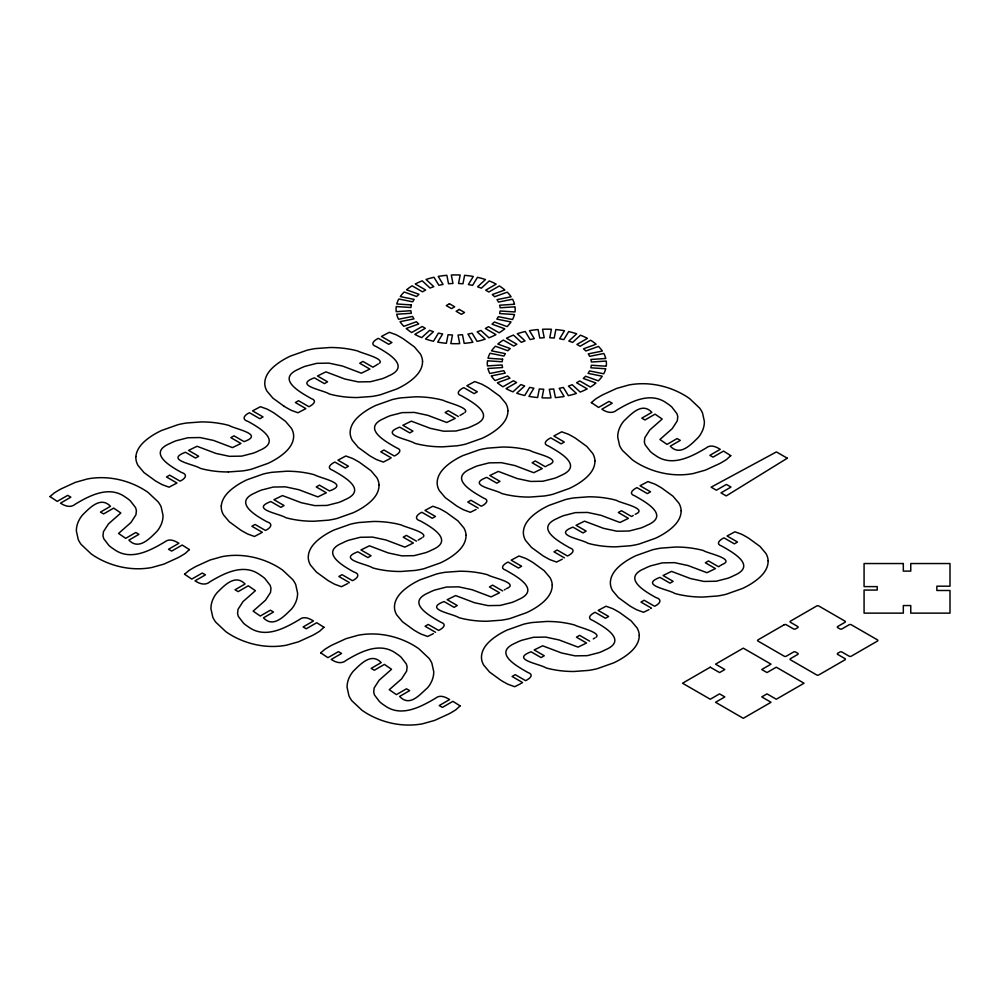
<?xml version="1.0" encoding="UTF-8"?>
<svg xmlns="http://www.w3.org/2000/svg" width="1000" height="1000" viewBox="0 0 1000 1000"><rect width="100%" height="100%" fill="white"/><g stroke="black" fill="none" stroke-linecap="round" stroke-linejoin="round"><path stroke-width="1.5" d="M379.487 363.212C384.95 358.625 360.613 352.925 358 351.087A57.75 33.35 0 0 0 351.312 349.487L346.388 348.65A64.9 37.462 0 0 0 330.037 347.512L315.5 348.575A57.213 33.025 0 0 0 306.812 350.3L290.475 356.075A81.725 47.188 0 0 0 281.075 361.213C273.312 366.275 264.675 373.575 264.75 383.675A44.05 25.438 0 0 0 266.962 391.112L272.875 398.125L284.163 406.325M464.875 412.512C470.6 407.975 445.962 402.212 443.4 400.387A57.75 33.35 0 0 0 436.712 398.787L431.788 397.95A64.9 37.462 0 0 0 415.438 396.812L400.887 397.875A57.213 33.025 0 0 0 392.2 399.6L375.863 405.375A81.725 47.188 0 0 0 366.463 410.513C358.713 415.575 350.062 422.875 350.138 432.975A44.05 25.438 0 0 0 352.362 440.412L358.263 447.425L369.55 455.625A123.45 71.275 0 0 0 376.7 459.65L383.363 462.062L389.988 458.663M422.987 537.163C428.713 532.625 404.062 526.862 401.5 525.037A57.75 33.35 0 0 0 394.812 523.438L389.9 522.6A64.9 37.462 0 0 0 373.537 521.462L359 522.525A57.213 33.025 0 0 0 350.312 524.237L333.975 530.025A81.725 47.188 0 0 0 324.575 535.163C316.812 540.225 308.175 547.513 308.25 557.625A44.05 25.438 0 0 0 310.462 565.062L316.375 572.062L327.663 580.275A123.45 71.275 0 0 0 334.812 584.3L341.463 586.712L347.475 583.675M596.188 637.163C601.65 632.575 577.325 626.875 574.712 625.037A57.75 33.35 0 0 0 568.013 623.438L563.1 622.587A64.9 37.462 0 0 0 546.737 621.462L532.2 622.525A57.213 33.025 0 0 0 523.513 624.237L507.175 630.025A81.725 47.188 0 0 0 497.775 635.15C490.025 640.212 481.375 647.513 481.45 657.613A44.05 25.438 0 0 0 483.675 665.062L489.575 672.062L500.863 680.275A123.45 71.275 0 0 0 508.013 684.287L514.663 686.712L520.388 683.863M378.312 363.938L373.8 366.688M463.7 413.237L460.025 415.487M421.812 537.888L418.137 540.125M506.312 588.7C520.638 583.025 490.6 577.325 487.7 574.8A57.75 33.35 0 0 0 481.012 573.2L476.087 572.362A64.9 37.462 0 0 0 459.738 571.225L445.2 572.288A57.213 33.025 0 0 0 436.512 574.012L420.175 579.788A81.725 47.188 0 0 0 410.775 584.925C403.013 589.987 394.375 597.288 394.45 607.388A44.05 25.438 0 0 0 396.662 614.825L402.575 621.838L413.862 630.037A123.45 71.275 0 0 0 421.012 634.062L427.663 636.475L433.375 633.625M635.2 514.275C649.425 508.612 619.412 502.887 616.6 500.387A57.75 33.35 0 0 0 609.913 498.787L604.987 497.938A64.9 37.462 0 0 0 588.638 496.812L574.1 497.875A57.213 33.025 0 0 0 565.4 499.588L549.062 505.375A81.725 47.188 0 0 0 539.663 510.513C531.912 515.575 523.275 522.863 523.35 532.975A44.05 25.438 0 0 0 525.562 540.413L531.475 547.413L542.75 555.625A123.45 71.275 0 0 0 549.9 559.65L556.562 562.062L562.275 559.212M593.312 638.925L595.013 637.875M722.2 564.513C736.425 558.85 706.413 553.112 703.6 550.612A57.75 33.35 0 0 0 696.912 549.012L691.988 548.175A64.9 37.462 0 0 0 675.638 547.038L661.1 548.112A57.213 33.025 0 0 0 652.4 549.825L636.075 555.6A81.725 47.188 0 0 0 626.675 560.737C618.913 565.8 610.275 573.1 610.35 583.2A44.05 25.438 0 0 0 612.562 590.65L618.475 597.65L629.75 605.862A123.45 71.275 0 0 0 636.912 609.875L643.562 612.288L648.975 609.625M547.85 465.213C564.738 459.075 534.05 453.438 530.4 450.625A57.75 33.35 0 0 0 523.713 449.025L518.787 448.175A64.9 37.462 0 0 0 502.438 447.038L487.9 448.113A57.213 33.025 0 0 0 479.2 449.825L462.875 455.6A81.725 47.188 0 0 0 453.462 460.737C445.712 465.8 437.075 473.1 437.15 483.2A44.05 25.438 0 0 0 439.363 490.65L445.275 497.65L456.55 505.863A123.45 71.275 0 0 0 463.7 509.875L470.363 512.3L476.075 509.45M721.438 564.975L720.238 565.712M348.725 582.925L349.363 582.537L338.875 576.487L342.038 574.663L352.413 580.662C356.95 578.775 361.25 574.113 353.775 571.925C343 565.988 319.413 552.463 342.425 542.975A47.213 27.262 0 0 1 348.512 540.288L360.238 537.288L372.488 537.087L385.975 539.987L404.85 547.137L413.338 543.013L403.237 537.175L406.4 535.363L416.45 541.163M505.15 589.4L504.338 589.9M650.812 608.513L651.45 608.125L640.975 602.075L644.137 600.25L654.513 606.237C659.05 604.362 663.35 599.688 655.863 597.5C645.1 591.562 621.5 578.05 644.525 568.562A47.213 27.262 0 0 1 650.6 565.875L662.337 562.863L674.587 562.663L688.075 565.562L706.95 572.712L715.438 568.587L705.337 562.762L708.5 560.938L718.538 566.737L719.4 566.225M305.225 408.975L297.962 412.762L291.312 410.35A123.45 71.275 0 0 1 284.163 406.325M546.2 466.225L547.038 465.712M633.237 515.475L631.538 516.5L621.487 510.712L618.337 512.525L628.425 518.362L619.95 522.487L601.075 515.337L587.587 512.438L575.337 512.638L563.6 515.638A47.213 27.262 0 0 0 557.513 518.325C534.025 528.175 559 541.663 569.663 547.775C576.663 550.075 571.263 554.25 567.5 556L557.125 550.013L553.975 551.838L564.45 557.888M521.925 682.925L521.3 683.3M228.375 471.95L242.913 470.887A57.213 33.025 0 0 0 251.6 469.175L267.938 463.387A81.725 47.188 0 0 0 277.337 458.25C285.087 453.188 293.738 445.9 293.663 435.788A44.05 25.438 0 0 0 291.45 428.35L285.538 421.35L274.25 413.137A123.45 71.275 0 0 0 267.1 409.113L260.45 406.7L252.55 410.875L263.038 416.925L259.875 418.75L249.5 412.75C244.963 414.637 240.662 419.3 248.137 421.488C258.925 427.475 282.5 440.913 259.488 450.438A47.213 27.262 0 0 1 253.4 453.125L241.675 456.125L229.425 456.325L215.938 453.425L197.062 446.275L188.575 450.4L198.675 456.238L195.512 458.05L185.463 452.25C164.45 460.062 193.825 464.137 200.413 468.375A57.75 33.35 0 0 0 207.1 469.975L212.013 470.812A64.9 37.462 0 0 0 228.375 471.95M372.938 367.212L362.9 361.413L359.738 363.237L369.837 369.062L361.35 373.188L342.475 366.037L328.988 363.137L316.737 363.338L305.012 366.337A47.213 27.262 0 0 0 298.925 369.025C275.425 378.875 300.413 392.375 311.075 398.475C318.062 400.775 312.675 404.95 308.913 406.712L298.538 400.712L295.375 402.537L305.863 408.587M458.338 416.512L448.288 410.712L445.125 412.537L455.225 418.363L446.75 422.488L427.863 415.337L414.387 412.438L402.137 412.638L390.4 415.637A47.213 27.262 0 0 0 384.312 418.325C360.825 428.175 385.8 441.675 396.463 447.775C403.462 450.075 398.062 454.25 394.3 456.012L383.925 450.012L380.763 451.838L391.25 457.887M545.337 466.737L535.288 460.938L532.137 462.762L542.225 468.587L533.75 472.713L514.875 465.562L501.388 462.675L489.137 462.863L477.4 465.875A47.213 27.262 0 0 0 471.312 468.562C447.825 478.413 472.8 491.9 483.475 498.013C490.462 500.312 485.062 504.487 481.312 506.238L470.925 500.25L467.775 502.075L478.25 508.125M502.638 590.925L492.6 585.125L489.438 586.95L499.538 592.775L491.05 596.9L472.175 589.75L458.688 586.85L446.438 587.05L434.712 590.062A47.213 27.262 0 0 0 428.625 592.75C405.125 602.587 430.112 616.087 440.775 622.188C447.762 624.487 442.375 628.663 438.612 630.425L428.237 624.438L425.075 626.25L435.562 632.312M589.65 641.15L579.6 635.35L576.438 637.175L586.538 643.012L578.05 647.125L559.175 639.975L545.688 637.087L533.438 637.288L521.712 640.288A47.213 27.262 0 0 0 515.625 642.975C492.125 652.825 517.112 666.312 527.775 672.425C534.763 674.725 529.375 678.9 525.612 680.65L515.237 674.663L512.075 676.488L522.562 682.537M50 496.562L57.225 501.4L67.713 495.35L70.862 497.163L60.487 503.162C65.1 506.175 70.888 508.175 75.625 503.95C90.4 495.1 109.725 485.312 125.75 497.388A47.213 27.262 0 0 1 130.4 500.9L135.612 507.675L136.4 510.525L135.95 514.75L130.938 522.537L118.55 533.438L125.7 538.337L135.787 532.5L138.95 534.325L128.9 540.125C138.7 550.425 149.488 538.75 156.825 531.5A57.75 33.35 0 0 0 159.6 527.638L161.062 524.8A64.9 37.462 0 0 0 163.025 515.363L161.175 506.962A57.213 33.025 0 0 0 158.2 501.95L148.188 492.512A81.725 47.188 0 0 0 139.3 487.088C127.338 480.875 113.875 477.512 100.388 477.663A44.05 25.438 0 0 0 87.5 478.938L75.362 482.35L61.15 488.862A123.45 71.275 0 0 0 54.188 493L50 496.562M184.562 574.25L191.788 579.087L202.275 573.038L205.438 574.862L195.05 580.85C199.675 583.862 205.45 585.875 210.188 581.638C224.963 572.788 244.3 563 260.312 575.087A47.213 27.262 0 0 1 264.975 578.6L270.175 585.375L270.975 588.212L270.525 592.438L265.5 600.225L253.125 611.125L260.262 616.025L270.363 610.2L273.512 612.025L263.475 617.825C273.275 628.288 284.05 616.275 291.388 609.2A57.75 33.35 0 0 0 294.163 605.337L295.625 602.487A64.9 37.462 0 0 0 297.587 593.05L295.738 584.65A57.213 33.025 0 0 0 292.762 579.637L282.762 570.2A81.725 47.188 0 0 0 273.863 564.775C261.913 558.562 248.45 555.2 234.95 555.35A44.05 25.438 0 0 0 222.062 556.638L209.938 560.05L195.712 566.562A123.45 71.275 0 0 0 188.75 570.688L184.562 574.25M189.4 549.6L185.212 553.438A123.45 71.275 0 0 1 178.25 557.562L164.037 564.075L151.9 567.487A44.05 25.438 0 0 1 139.012 568.775C125.525 568.925 112.062 565.562 100.1 559.35A81.725 47.188 0 0 1 91.2 553.925L81.2 544.487A57.213 33.025 0 0 1 78.225 539.475L76.375 531.075A64.9 37.462 0 0 1 78.338 521.638L79.8 518.787A57.75 33.35 0 0 1 82.575 514.938C89.913 507.65 100.688 496.05 110.487 506.312L100.45 512.1L103.6 513.925L113.7 508.1L120.838 513L108.462 523.9L103.438 531.688L102.987 535.913L103.787 538.75L108.987 545.525A47.213 27.262 0 0 0 113.65 549.038C130.037 561.375 149.588 550.925 164.65 542.025C169.2 538.1 174.575 540.638 178.912 543.275L168.525 549.263L171.688 551.087L182.175 545.037L189.4 549.6M320.712 652.862L327.938 657.688L338.413 651.637L341.575 653.462L331.2 659.45C335.812 662.463 341.6 664.475 346.337 660.238C361.112 651.388 380.438 641.6 396.463 653.688A47.213 27.262 0 0 1 401.112 657.2L406.325 663.975L407.113 666.812L406.662 671.05L401.65 678.838L389.263 689.725L396.413 694.625L406.5 688.8L409.663 690.625L399.613 696.425C409.762 707.438 419.8 694.463 427.537 687.8A57.75 33.35 0 0 0 430.312 683.938L431.763 681.087A64.9 37.462 0 0 0 433.738 671.65L431.887 663.263A57.213 33.025 0 0 0 428.913 658.238L418.9 648.812A81.725 47.188 0 0 0 410.012 643.375C398.05 637.175 384.588 633.8 371.1 633.962A44.05 25.438 0 0 0 358.2 635.237L346.075 638.65L331.863 645.163A123.45 71.275 0 0 0 324.9 649.287L320.712 652.862M323.963 627.288L319.775 631.125A123.45 71.275 0 0 1 312.812 635.262L298.6 641.775L286.475 645.188A44.05 25.438 0 0 1 273.575 646.462C260.087 646.612 246.625 643.25 234.662 637.038A81.725 47.188 0 0 1 225.775 631.613L215.763 622.175A57.213 33.025 0 0 1 212.787 617.163L210.938 608.763A64.9 37.462 0 0 1 212.913 599.325L214.363 596.487A57.75 33.35 0 0 1 217.138 592.625C224.475 585.337 235.25 573.737 245.062 584L235.012 589.8L238.175 591.625L248.263 585.788L255.413 590.688L243.025 601.587L238.012 609.375L237.562 613.6L238.35 616.45L243.562 623.225A47.213 27.262 0 0 0 248.212 626.737C264.6 639.062 284.15 628.612 299.212 619.712C303.762 615.8 309.137 618.337 313.475 620.962L303.1 626.962L306.262 628.775L316.737 622.725L323.963 627.288M460.112 705.888L455.925 709.725A123.45 71.275 0 0 1 448.963 713.863L434.738 720.375L422.612 723.787A44.05 25.438 0 0 1 409.725 725.062C396.225 725.212 382.762 721.85 370.812 715.638A81.725 47.188 0 0 1 361.912 710.212L351.9 700.788A57.213 33.025 0 0 1 348.938 695.763L347.088 687.375A64.9 37.462 0 0 1 349.05 677.925L350.513 675.088A57.75 33.35 0 0 1 353.288 671.225C360.625 664.05 371.388 652.212 381.2 662.6L371.163 668.4L374.312 670.225L384.412 664.4L391.55 669.287L379.175 680.188L374.15 687.975L373.7 692.2L374.5 695.05L379.7 701.825A47.213 27.262 0 0 0 384.363 705.337C400.75 717.675 420.3 707.212 435.363 698.325C439.913 694.4 445.288 696.938 449.625 699.562L439.237 705.562L442.4 707.387L452.887 701.338L460.112 705.888M591.362 402.612L598.575 407.45L609.062 401.388L612.225 403.212L601.85 409.212C606.462 412.225 612.238 414.225 616.975 409.988C631.763 401.15 651.087 391.362 667.113 403.438A47.213 27.262 0 0 1 671.762 406.95L676.963 413.725L677.763 416.575L677.312 420.8L672.288 428.587L659.912 439.487L667.05 444.387L677.15 438.55L680.312 440.375L670.263 446.175C680.062 456.562 690.837 444.712 698.175 437.55A57.75 33.35 0 0 0 700.95 433.688L702.412 430.85A64.9 37.462 0 0 0 704.375 421.413L702.525 413.013A57.213 33.025 0 0 0 699.562 408L689.55 398.562A81.725 47.188 0 0 0 680.65 393.137C668.7 386.925 655.238 383.562 641.75 383.713A44.05 25.438 0 0 0 628.85 384.988L616.725 388.4L602.5 394.913A123.45 71.275 0 0 0 595.538 399.05L591.362 402.612M730.75 455.637L726.562 459.487A123.45 71.275 0 0 1 719.6 463.612L705.387 470.125L693.263 473.537A44.05 25.438 0 0 1 680.362 474.825C666.875 474.975 653.413 471.613 641.45 465.4A81.725 47.188 0 0 1 632.562 459.963L622.55 450.538A57.213 33.025 0 0 1 619.575 445.525L617.725 437.125A64.9 37.462 0 0 1 619.7 427.688L621.15 424.837A57.75 33.35 0 0 1 623.925 420.975C631.275 413.975 642.038 401.8 651.85 412.35L641.8 418.15L644.963 419.975L655.062 414.15L662.2 419.05L649.812 429.95L644.8 437.738L644.35 441.962L645.138 444.8L650.35 451.575A47.213 27.262 0 0 0 655 455.087C671.388 467.425 690.95 456.975 706 448.075C710.55 444.15 715.925 446.688 720.263 449.325L709.887 455.312L713.05 457.137L723.525 451.087L730.75 455.637M135.875 456.575L135.863 458.088A44.05 25.438 0 0 0 138.075 465.538L143.975 472.537L155.262 480.75A123.45 71.275 0 0 0 162.413 484.762L169.075 487.175L176.962 483.013L166.475 476.962L169.638 475.138L180.012 481.125C184.55 479.25 188.863 474.575 181.375 472.388C170.6 466.45 147.012 452.938 170.025 443.45A47.213 27.262 0 0 1 176.112 440.763L187.85 437.75L200.1 437.55L213.588 440.45L232.463 447.6L240.938 443.475L230.85 437.65L234 435.825L244.05 441.625C264.887 434.275 235.538 429.237 229.112 425.5A57.75 33.35 0 0 0 222.425 423.9L217.5 423.062A64.9 37.462 0 0 0 201.15 421.925L186.612 423A57.213 33.025 0 0 0 177.913 424.712L161.575 430.487A81.725 47.188 0 0 0 152.175 435.625C144.775 440.487 136.762 447.137 135.875 456.575M221.275 505.875L221.25 507.388A44.05 25.438 0 0 0 223.463 514.837L229.375 521.838L240.65 530.05A123.45 71.275 0 0 0 247.812 534.062L254.462 536.475L262.35 532.312L251.875 526.263L255.037 524.438L265.413 530.425C269.95 528.55 274.25 523.875 266.775 521.688C256 515.75 232.4 502.238 255.425 492.75A47.213 27.262 0 0 1 261.5 490.062L273.238 487.05L285.487 486.85L298.975 489.75L317.85 496.9L326.337 492.775L316.238 486.95L319.4 485.125L329.438 490.925C350.425 483.638 320.775 478.475 314.5 474.812A57.75 33.35 0 0 0 307.812 473.2L302.887 472.362A64.9 37.462 0 0 0 286.537 471.225L272 472.3A57.213 33.025 0 0 0 263.3 474.012L246.975 479.787A81.725 47.188 0 0 0 237.575 484.925C230.175 489.787 222.162 496.438 221.275 505.875M379.05 485.087C379.125 495.2 370.487 502.488 362.738 507.55A81.725 47.188 0 0 1 353.325 512.688L337 518.475A57.213 33.025 0 0 1 328.3 520.188L313.762 521.25A64.9 37.462 0 0 1 297.413 520.112L292.488 519.275A57.75 33.35 0 0 1 285.8 517.675C279.375 513.513 249.7 509.3 270.863 501.562L280.9 507.362L284.062 505.538L273.962 499.7L282.45 495.588L301.325 502.725L314.812 505.625L327.062 505.425L338.8 502.425A47.213 27.262 0 0 0 344.888 499.738C368.375 489.888 343.4 476.4 332.725 470.288C325.737 467.987 331.138 463.812 334.888 462.062L345.275 468.05L348.425 466.225L337.95 460.175L345.838 456L352.488 458.413A123.45 71.275 0 0 1 359.65 462.438L370.925 470.65L376.838 477.65A44.05 25.438 0 0 1 379.05 485.087M422.55 361.375C422.625 371.475 413.988 378.775 406.238 383.837A81.725 47.188 0 0 1 396.825 388.975L380.5 394.75A57.213 33.025 0 0 1 371.8 396.463L357.262 397.537A64.9 37.462 0 0 1 340.913 396.4L335.988 395.562A57.75 33.35 0 0 1 329.3 393.963C322.875 389.787 293.2 385.575 314.363 377.837L324.412 383.638L327.562 381.812L317.475 375.988L325.95 371.863L344.825 379.012L358.312 381.912L370.562 381.712L382.3 378.7A47.213 27.262 0 0 0 388.387 376.012C411.875 366.175 386.9 352.675 376.225 346.575C369.237 344.275 374.637 340.087 378.4 338.338L388.775 344.325L391.925 342.512L381.45 336.45L389.338 332.287L396 334.7A123.45 71.275 0 0 1 403.15 338.725L414.425 346.925L420.337 353.925A44.05 25.438 0 0 1 422.55 361.375M466.05 535.325C466.125 545.425 457.488 552.725 449.738 557.788A81.725 47.188 0 0 1 440.337 562.925L424 568.7A57.213 33.025 0 0 1 415.3 570.413L400.763 571.487A64.9 37.462 0 0 1 384.412 570.35L379.487 569.513A57.75 33.35 0 0 1 372.8 567.913C366.225 563.663 336.838 559.6 357.863 551.788L367.912 557.587L371.062 555.763L360.975 549.938L369.45 545.812L388.325 552.962L401.812 555.862L414.062 555.662L425.8 552.65A47.213 27.262 0 0 0 431.887 549.963C454.9 540.438 431.325 527.013 420.538 521.025C413.05 518.837 417.35 514.163 421.9 512.288L432.275 518.275L435.438 516.45L424.95 510.4L432.837 506.238L439.5 508.65A123.45 71.275 0 0 1 446.65 512.663L457.938 520.875L463.837 527.875A44.05 25.438 0 0 1 466.062 535.325M507.95 410.675C508.025 420.775 499.375 428.075 491.625 433.137A81.725 47.188 0 0 1 482.225 438.275L465.887 444.05A57.213 33.025 0 0 1 457.2 445.775L442.663 446.838A64.9 37.462 0 0 1 426.3 445.7L421.388 444.862A57.75 33.35 0 0 1 414.688 443.263C408.275 439.087 378.6 434.875 399.75 427.137L409.8 432.938L412.962 431.112L402.863 425.288L411.35 421.163L430.225 428.312L443.713 431.213L455.962 431.012L467.688 428A47.213 27.262 0 0 0 473.775 425.325C497.275 415.475 472.287 401.975 461.625 395.875C454.637 393.575 460.025 389.4 463.787 387.638L474.162 393.638L477.325 391.812L466.838 385.75L474.738 381.587L481.388 384A123.45 71.275 0 0 1 488.537 388.025L499.825 396.225L505.737 403.237A44.05 25.438 0 0 1 507.95 410.675M552.25 585.087C552.325 595.188 543.688 602.487 535.938 607.55A81.725 47.188 0 0 1 526.525 612.688L510.2 618.462A57.213 33.025 0 0 1 501.5 620.188L486.962 621.25A64.9 37.462 0 0 1 470.613 620.112L465.688 619.275A57.75 33.35 0 0 1 459 617.675C452.262 613.387 423.175 609.412 444.062 601.55L454.113 607.35L457.262 605.525L447.175 599.7L455.65 595.575L474.525 602.725L488.013 605.625L500.262 605.425L512 602.425A47.213 27.262 0 0 0 518.088 599.738C541.575 589.888 516.6 576.388 505.925 570.288C498.938 567.987 504.338 563.812 508.088 562.05L518.475 568.05L521.625 566.225L511.15 560.175L519.038 556L525.7 558.413A123.45 71.275 0 0 1 532.85 562.438L544.125 570.638L550.037 577.65A44.05 25.438 0 0 1 552.25 585.087M594.95 460.913C595.025 471.012 586.388 478.312 578.625 483.375A81.725 47.188 0 0 1 569.225 488.5L552.888 494.288A57.213 33.025 0 0 1 544.2 496L529.663 497.075A64.9 37.462 0 0 1 513.312 495.938L508.387 495.087A57.75 33.35 0 0 1 501.7 493.488C495.112 489.25 465.737 485.175 486.763 477.375L496.8 483.175L499.963 481.35L489.862 475.513L498.35 471.4L517.225 478.55L530.712 481.438L542.962 481.238L554.688 478.237A47.213 27.262 0 0 0 560.775 475.55C584.275 465.7 559.288 452.212 548.625 446.1C541.638 443.8 547.025 439.625 550.788 437.875L561.163 443.862L564.325 442.038L553.85 435.988L561.737 431.812L568.387 434.237A123.45 71.275 0 0 1 575.538 438.25L586.825 446.463L592.737 453.462A44.05 25.438 0 0 1 594.95 460.913M639.263 635.325C639.338 645.425 630.688 652.725 622.938 657.788A81.725 47.188 0 0 1 613.538 662.925L597.2 668.7A57.213 33.025 0 0 1 588.513 670.413L573.962 671.488A64.9 37.462 0 0 1 557.612 670.35L552.688 669.5A57.75 33.35 0 0 1 546 667.9C539.275 663.612 510.175 659.65 531.062 651.787L541.112 657.588L544.275 655.763L534.175 649.938L542.65 645.812L561.538 652.962L575.025 655.85L587.263 655.662L599 652.65A47.213 27.262 0 0 0 605.087 649.963C628.575 640.113 603.6 626.625 592.938 620.513C585.938 618.212 591.337 614.038 595.1 612.288L605.475 618.275L608.638 616.45L598.15 610.4L606.038 606.225L612.7 608.65A123.45 71.275 0 0 1 619.85 612.663L631.138 620.875L637.038 627.875A44.05 25.438 0 0 1 639.263 635.325M681.15 510.675C681.225 520.775 672.588 528.075 664.825 533.138A81.725 47.188 0 0 1 655.425 538.275L639.087 544.05A57.213 33.025 0 0 1 630.4 545.763L615.862 546.838A64.9 37.462 0 0 1 599.513 545.7L594.587 544.862A57.75 33.35 0 0 1 587.9 543.25C581.163 538.962 552.062 535 572.95 527.137L583 532.938L586.163 531.112L576.062 525.288L584.55 521.163L603.425 528.312L616.912 531.213L629.163 531.013L640.888 528A47.213 27.262 0 0 0 646.975 525.312C670.475 515.475 645.487 501.975 634.825 495.875C627.837 493.575 633.225 489.387 636.987 487.638L647.362 493.625L650.525 491.8L640.037 485.75L647.938 481.587L654.587 484A123.45 71.275 0 0 1 661.737 488.013L673.025 496.225L678.938 503.225A44.05 25.438 0 0 1 681.15 510.675M768.15 560.9C768.225 571.013 759.587 578.3 751.825 583.362A81.725 47.188 0 0 1 742.425 588.5L726.1 594.288A57.213 33.025 0 0 1 717.4 596L702.862 597.062A64.9 37.462 0 0 1 686.513 595.925L681.587 595.087A57.75 33.35 0 0 1 674.9 593.488C668.162 589.2 639.075 585.225 659.963 577.362L670 583.162L673.162 581.35L663.062 575.513L671.55 571.388L690.425 578.538L703.913 581.438L716.162 581.237L727.9 578.237A47.213 27.262 0 0 0 733.975 575.55C757.475 565.7 732.5 552.212 721.825 546.1C714.837 543.8 720.225 539.625 723.988 537.863L734.362 543.862L737.525 542.038L727.05 535.988L734.938 531.812L741.587 534.225A123.45 71.275 0 0 1 748.75 538.25L760.025 546.462L765.938 553.462A44.05 25.438 0 0 1 768.15 560.9M411.375 304.938L410.875 307.512L396.25 306.55A59.562 34.388 0 0 0 396.2 311.675L410.825 310.725L411.325 313.288L396.675 314.237A59.562 34.388 0 0 0 398.587 319.237L412.512 316.425L413.988 318.863L400.037 321.675A59.562 34.388 0 0 0 403.837 326.312L416.362 321.763L418.738 323.95L406.188 328.5A59.562 34.388 0 0 0 411.688 332.537L422.163 326.475L425.325 328.3L414.825 334.375A59.562 34.388 0 0 0 421.737 337.6L429.637 330.337L433.425 331.7L425.5 338.988A59.562 34.388 0 0 0 433.5 341.25L438.413 333.125L442.638 333.975L437.7 342.113A59.562 34.388 0 0 0 446.375 343.288L448.05 334.725L452.488 335.012L450.812 343.587A59.562 34.388 0 0 0 459.725 343.625L458.05 335.037L462.5 334.75L464.175 343.35A59.562 34.388 0 0 0 472.875 342.225L467.938 334.062L472.15 333.212L477.1 341.388A59.562 34.388 0 0 0 485.163 339.175L477.188 331.85L480.975 330.475L488.963 337.812A59.562 34.388 0 0 0 495.962 334.625L485.35 328.5L488.512 326.675L499.137 332.8A59.562 34.388 0 0 0 504.725 328.787L492.025 324.175L494.4 322L507.113 326.6A59.562 34.388 0 0 0 511.012 321.975L496.863 319.113L498.338 316.675L512.5 319.538A59.562 34.388 0 0 0 514.5 314.525L499.625 313.55L500.125 310.988L515.013 311.962A59.562 34.388 0 0 0 515.025 306.812L500.175 307.775L499.675 305.212L514.538 304.25A59.562 34.388 0 0 0 512.562 299.225L498.488 302.075L497.013 299.637L511.1 296.788A59.562 34.388 0 0 0 507.25 292.162L494.65 296.725L492.275 294.55L504.875 289.975A59.562 34.388 0 0 0 499.338 285.95L488.837 292.013L485.688 290.188L496.175 284.125A59.562 34.388 0 0 0 489.237 280.925L481.362 288.163L477.587 286.788L485.462 279.55A59.562 34.388 0 0 0 477.463 277.325L472.587 285.375L468.375 284.513L473.25 276.462A59.562 34.388 0 0 0 464.613 275.325L462.962 283.775L458.525 283.488L460.175 275.025A59.562 34.388 0 0 0 451.312 275.012L452.95 283.45L448.512 283.738L446.863 275.3A59.562 34.388 0 0 0 438.225 276.425L443.075 284.425L438.862 285.275L434 277.275A59.562 34.388 0 0 0 426.012 279.475L433.825 286.65L430.037 288.025L422.225 280.837A59.562 34.388 0 0 0 415.288 284.012L425.65 290L422.5 291.825L412.113 285.825A59.562 34.388 0 0 0 406.562 289.812L418.988 294.312L416.613 296.5L404.175 291.988A59.562 34.388 0 0 0 400.288 296.588L414.15 299.387L412.675 301.812L398.8 299.012A59.562 34.388 0 0 0 396.775 303.988L411.375 304.938M502.612 359.2L502.113 361.763L487.488 360.8A59.562 34.388 0 0 0 487.438 365.925L502.062 364.975L502.562 367.537L487.912 368.488A59.562 34.388 0 0 0 489.825 373.488L503.75 370.675L505.225 373.113L491.275 375.925A59.562 34.388 0 0 0 495.075 380.562L507.6 376.012L509.975 378.2L497.425 382.75A59.562 34.388 0 0 0 502.925 386.788L513.4 380.737L516.562 382.55L506.062 388.625A59.562 34.388 0 0 0 512.975 391.85L520.875 384.588L524.663 385.95L516.737 393.237A59.562 34.388 0 0 0 524.738 395.5L529.65 387.375L533.875 388.225L528.938 396.362A59.562 34.388 0 0 0 537.612 397.537L539.288 388.975L543.725 389.263L542.05 397.837A59.562 34.388 0 0 0 550.962 397.875L549.288 389.288L553.725 389L555.413 397.6A59.562 34.388 0 0 0 564.113 396.475L559.175 388.312L563.387 387.463L568.337 395.637A59.562 34.388 0 0 0 576.4 393.425L568.425 386.1L572.2 384.725L580.2 392.062A59.562 34.388 0 0 0 587.2 388.875L576.587 382.75L579.75 380.925L590.363 387.05A59.562 34.388 0 0 0 595.962 383.038L583.263 378.425L585.638 376.25L598.35 380.863A59.562 34.388 0 0 0 602.25 376.225L588.1 373.363L589.575 370.925L603.737 373.787A59.562 34.388 0 0 0 605.737 368.775L590.862 367.8L591.362 365.238L606.25 366.213A59.562 34.388 0 0 0 606.263 361.062L591.413 362.025L590.913 359.462L605.775 358.5A59.562 34.388 0 0 0 603.8 353.475L589.725 356.325L588.25 353.888L602.337 351.05A59.562 34.388 0 0 0 598.488 346.413L585.887 350.975L583.513 348.8L596.112 344.225A59.562 34.388 0 0 0 590.575 340.213L580.075 346.262L576.925 344.438L587.413 338.387A59.562 34.388 0 0 0 580.475 335.175L572.6 342.413L568.825 341.037L576.7 333.8A59.562 34.388 0 0 0 568.7 331.575L563.825 339.625L559.612 338.775L564.487 330.725A59.562 34.388 0 0 0 555.85 329.575L554.2 338.025L549.763 337.738L551.413 329.275A59.562 34.388 0 0 0 542.55 329.263L544.188 337.7L539.75 338L538.1 329.55A59.562 34.388 0 0 0 529.462 330.675L534.312 338.675L530.1 339.538L525.237 331.525A59.562 34.388 0 0 0 517.25 333.725L525.062 340.9L521.275 342.275L513.462 335.087A59.562 34.388 0 0 0 506.525 338.263L516.888 344.25L513.737 346.075L503.35 340.075A59.562 34.388 0 0 0 497.8 344.062L510.225 348.562L507.85 350.75L495.412 346.238A59.562 34.388 0 0 0 491.525 350.838L505.387 353.638L503.913 356.062L490.037 353.263A59.562 34.388 0 0 0 488.013 358.25L502.612 359.2M787.3 458.212L726.237 495.913L720.975 492.863L730.987 487.075L726.4 484.438L716.388 490.213L711.112 487.175L776.4 451.925L787.3 458.212M449.438 303.762L446.275 305.587L451.538 308.625L454.7 306.8L449.438 303.762M459.288 309.45L456.125 311.275L461.388 314.312L464.55 312.488L459.288 309.45M710.275 667.2L682.537 683.225L710.275 699.237L719.562 693.875L724.837 696.925L715.55 702.288L743.288 718.3L771.038 702.275L761.75 696.912L767.013 693.875L776.3 699.237L804.038 683.225L776.287 667.2L767 672.562L761.737 669.525L771.025 664.163L743.288 648.15L715.537 664.163L724.825 669.525L719.562 672.562L710.275 667.2M784.188 624.763L758.025 639.862A1.487 0.862 0 0 0 758.025 641.075L784.2 656.188A1.487 0.862 0 0 0 786.3 656.188L793.487 652.038A1.487 0.862 0 0 1 795.588 652.038L797.7 653.263A1.487 0.862 0 0 1 797.7 654.475L790.512 658.625A1.487 0.862 0 0 0 790.512 659.837L816.675 674.938A1.487 0.862 0 0 0 818.787 674.938L844.95 659.837A1.487 0.862 0 0 0 844.95 658.612L837.775 654.475A1.487 0.862 0 0 1 837.775 653.25L839.875 652.038A1.487 0.862 0 0 1 841.988 652.038L849.163 656.188A1.487 0.862 0 0 0 851.275 656.188L877.438 641.075A1.487 0.862 0 0 0 877.438 639.862L851.263 624.75A1.487 0.862 0 0 0 849.163 624.75L841.975 628.9A1.487 0.862 0 0 1 839.875 628.9L837.763 627.688A1.487 0.862 0 0 1 837.763 626.475L844.95 622.325A1.487 0.862 0 0 0 844.95 621.112L818.787 606A1.487 0.862 0 0 0 816.675 606L790.512 621.112A1.487 0.862 0 0 0 790.512 622.325L797.688 626.475A1.487 0.862 0 0 1 797.688 627.688L795.588 628.9A1.487 0.862 0 0 1 793.475 628.9L786.3 624.763A1.487 0.862 0 0 0 784.188 624.763M903.312 563.538L864.075 563.538L864.075 586.613L877.212 586.613L877.212 590.062L864.075 590.062L864.075 613.138L903.325 613.138L903.325 605.55L910.763 605.55L910.763 613.138L950 613.138L950 590.487L936.862 590.487L936.862 586.188L950 586.188L950 563.538L910.763 563.538L910.763 571.112L903.312 571.112L903.312 563.538"/></g></svg>
